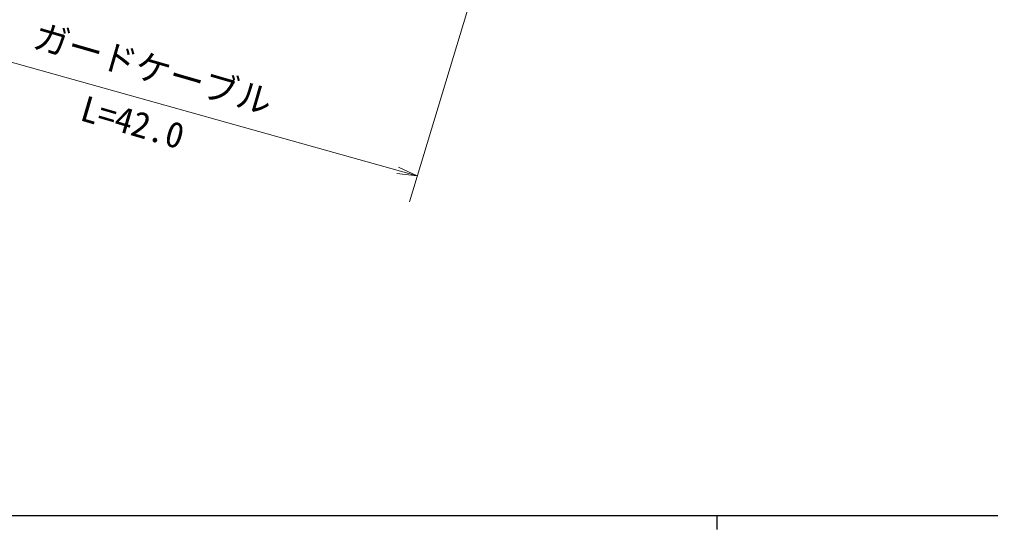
# Model space of a CAD drawing. Units: millimetres, scale not verified. Extents: x 40000 to 680000, y 20000 to 380000.
# Drawn here: x 118386 to 187487, y 204000 to 240276 of the extents above; entities that cross this region are included whole.
import ezdxf
from ezdxf.enums import TextEntityAlignment as Align

# ---------------------------------------------------------------- set-up
doc = ezdxf.new("R2010")
doc.units = ezdxf.units.MM
doc.header["$LTSCALE"] = 1000
for name, color, linetype, lineweight in [('M-BGD', 7, 'Continuous', 13), ('M-TTL-BAND', 7, 'Continuous', 25), ('M-TTL-TXT', 7, 'Continuous', 13)]:
    doc.layers.add(name, color=color, linetype=linetype, lineweight=lineweight)
doc.styles.add('ＭＳ ゴシック', font='')
doc.styles.get('ＭＳ ゴシック').set_extended_font_data('MS Gothic')

# ---------------------------------------------------------------- blocks, each defined once
blk = doc.blocks.new('open_arrow')
at = {"color": 0, "linetype": 'Continuous', "lineweight": -2}
blk.add_lwpolyline([(7.5, 1.25), (0, 0), (7.5, -1.25)], dxfattribs=at)

msp = doc.modelspace()

# ---------------------------------------------------------------- linework, layer by layer
at = {"layer": 'M-BGD'}
for points, knots in [([(149822, 263317), (150816, 262689), (151811, 262060), (152855, 261518), (154199, 260820), (155625, 260265), (156918, 259489), (158433, 258580), (159765, 257366), (161249, 256392), (162201, 255766), (163217, 255240), (164242, 254737), (166005, 253872), (167799, 253078), (169535, 252174), (170820, 251505), (172073, 250775), (173330, 250039), (174255, 249497), (175181, 248952), (176164, 248544), (177268, 248084), (178443, 247797), (179585, 247423), (180901, 246993), (182173, 246448), (183434, 245875), (185060, 245137), (186667, 244352), (188191, 243419), (189086, 242872), (189953, 242273), (190758, 241604), (191706, 240815), (192569, 239927), (193431, 239040)], [0, 0, 0, 0, 1, 1, 1, 2, 2, 2, 3, 3, 3, 4, 4, 4, 5, 5, 5, 6, 6, 6, 7, 7, 7, 8, 8, 8, 9, 9, 9, 10, 10, 10, 11, 11, 11, 12, 12, 12, 12]), ([(157928, 261527), (159021, 260726), (160115, 259926), (161153, 259052), (162395, 258005), (163558, 256852), (164867, 255908), (167048, 254337), (169635, 253349), (172222, 252502), (173844, 251972), (175465, 251497), (177039, 250883), (178597, 250275), (180107, 249532), (181561, 248674), (182730, 247985), (183863, 247221), (185100, 246710), (186609, 246087), (188271, 245838), (189917, 245632), (191844, 245390), (193748, 245205), (195667, 245045), (197292, 244909), (198928, 244791), (200532, 244507), (202107, 244229), (203653, 243791), (205202, 243379), (207043, 242890), (208891, 242437), (210707, 241859), (211868, 241489), (213017, 241067), (214196, 240780), (215924, 240358), (217718, 240224), (219504, 240094), (221884, 239921), (224250, 239754), (226630, 239803), (229047, 239853), (231478, 240127), (233804, 240790), (235882, 241382), (237875, 242285), (239700, 243447), (241023, 244289), (242258, 245267), (243630, 246004), (244537, 246492), (245505, 246874), (246431, 247333), (246917, 247574), (247392, 247836), (247867, 248099)], [0, 0, 0, 0, 1, 1, 1, 2, 2, 2, 3, 3, 3, 4, 4, 4, 5, 5, 5, 6, 6, 6, 7, 7, 7, 8, 8, 8, 9, 9, 9, 10, 10, 10, 11, 11, 11, 12, 12, 12, 13, 13, 13, 14, 14, 14, 15, 15, 15, 16, 16, 16, 17, 17, 17, 18, 18, 18, 19, 19, 19, 19])]:
    msp.add_open_spline(points, degree=3, knots=knots, dxfattribs=at)
at = {"layer": 'M-TTL-BAND'}
for p, q in [((40000, 205000), (579000, 205000)), ((168000, 205000), (168000, 204000))]:
    msp.add_line(p, q, dxfattribs=at)
at = {"layer": 'M-TTL-TXT'}
for p, q in [((151014, 243399), (146131, 227301)), ((146695, 229160), (106985, 240260))]:
    msp.add_line(p, q, dxfattribs=at)

# ---------------------------------------------------------------- block references
at = {"layer": 'M-TTL-TXT', "xscale": 193, "yscale": 193, "rotation": 164.4}
msp.add_blockref('open_arrow', (146695, 229160), dxfattribs=at)

# ---------------------------------------------------------------- texts
at = {"layer": 'M-TTL-TXT', "style": 'ＭＳ ゴシック'}
for s, rotation, p in [('ガードケーブル', 343.892, (119085, 237785)), ('L=42.0', 343.695, (122445, 232603))]:
    msp.add_text(s, height=1833, rotation=rotation, dxfattribs=at).set_placement(p, align=Align.BOTTOM_LEFT)

doc.saveas('drawing.dxf')
